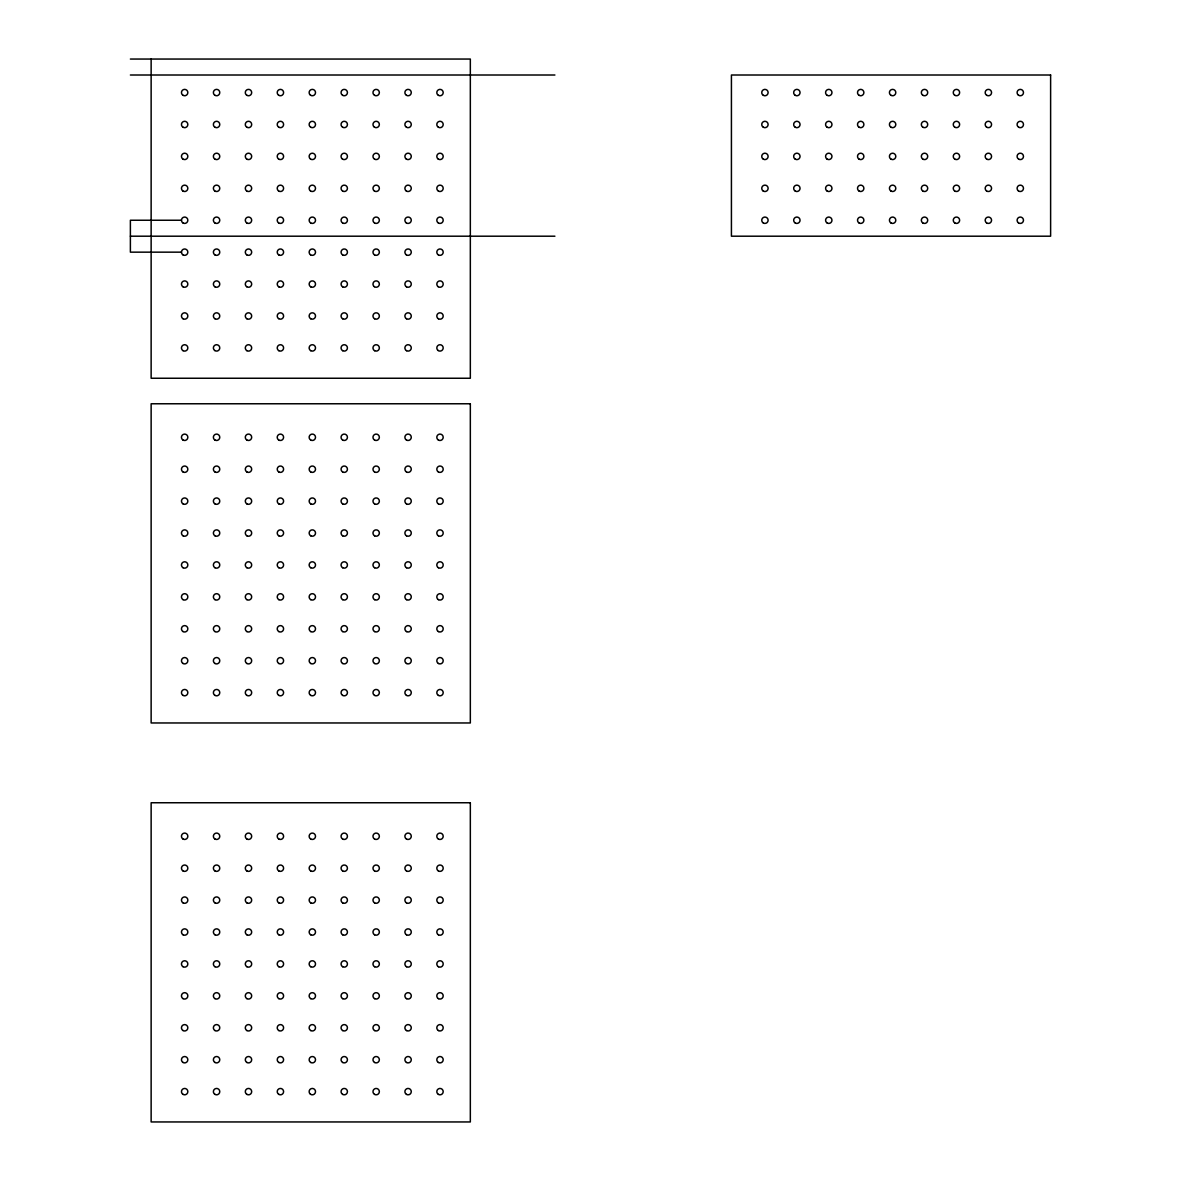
<?xml version="1.0" encoding="UTF-8"?>
<svg xmlns="http://www.w3.org/2000/svg" width="1181" height="1181" viewBox="0 0 1181 1181"><rect width="100%" height="100%" fill="white"/><g stroke="black" fill="none" stroke-linecap="round" stroke-linejoin="round"><path stroke-width="1.5" d="M130.382 59.05L470.333 59.05L470.333 378.245L151.138 378.245L151.138 59.05M130.382 75.008L554.908 75.008M181.461 220.242L130.382 220.242L130.382 252.158L181.461 252.158M130.382 236.2L554.908 236.2M1050.618 75.008L731.423 75.008L731.423 236.2L1050.618 236.2L1050.618 75.008M470.333 403.769L151.138 403.769L151.138 722.964L470.333 722.964L470.333 403.769M470.333 802.755L151.138 802.755L151.138 1121.95L470.333 1121.95L470.333 802.755M763.339 95.336A3.189 3.189 0 0 0 768.122 92.561A3.189 3.189 0 0 0 763.339 89.8A3.189 3.189 0 0 0 763.339 95.336M795.256 95.336A3.189 3.189 0 0 0 800.054 92.561A3.189 3.189 0 0 0 795.256 89.8A3.189 3.189 0 0 0 795.256 95.336M827.172 95.336A3.189 3.189 0 0 0 831.97 92.561A3.189 3.189 0 0 0 827.172 89.8A3.189 3.189 0 0 0 827.172 95.336M922.686 95.174A3.189 3.189 0 0 0 927.705 92.856A3.189 3.189 0 0 0 923.188 89.667A3.189 3.189 0 0 0 922.686 95.174M890.769 95.174A3.189 3.189 0 0 0 895.788 92.856A3.189 3.189 0 0 0 891.271 89.667A3.189 3.189 0 0 0 890.769 95.174M859.104 95.336A3.189 3.189 0 0 0 863.887 92.561A3.189 3.189 0 0 0 859.104 89.8A3.189 3.189 0 0 0 859.104 95.336M954.617 95.174A3.189 3.189 0 0 0 959.622 92.856A3.189 3.189 0 0 0 955.104 89.667A3.189 3.189 0 0 0 954.617 95.174M986.77 95.336A3.189 3.189 0 0 0 991.568 92.561A3.189 3.189 0 0 0 986.77 89.8A3.189 3.189 0 0 0 986.77 95.336M1018.45 95.174A3.189 3.189 0 0 0 1023.469 92.856A3.189 3.189 0 0 0 1018.952 89.667A3.189 3.189 0 0 0 1018.45 95.174M1018.686 127.253A3.189 3.189 0 0 0 1023.484 124.477A3.189 3.189 0 0 0 1018.686 121.717A3.189 3.189 0 0 0 1018.686 127.253M986.534 127.09A3.189 3.189 0 0 0 991.553 124.773A3.189 3.189 0 0 0 987.021 121.584A3.189 3.189 0 0 0 986.534 127.09M954.617 127.09A3.189 3.189 0 0 0 959.622 124.773A3.189 3.189 0 0 0 955.104 121.584A3.189 3.189 0 0 0 954.617 127.09M859.104 127.253A3.189 3.189 0 0 0 863.887 124.477A3.189 3.189 0 0 0 859.104 121.717A3.189 3.189 0 0 0 859.104 127.253M891.02 127.253A3.189 3.189 0 0 0 895.803 124.477A3.189 3.189 0 0 0 891.02 121.717A3.189 3.189 0 0 0 891.02 127.253M922.686 127.09A3.189 3.189 0 0 0 927.705 124.773A3.189 3.189 0 0 0 923.188 121.584A3.189 3.189 0 0 0 922.686 127.09M827.172 127.253A3.189 3.189 0 0 0 831.97 124.477A3.189 3.189 0 0 0 827.172 121.717A3.189 3.189 0 0 0 827.172 127.253M795.256 127.253A3.189 3.189 0 0 0 800.054 124.477A3.189 3.189 0 0 0 795.256 121.717A3.189 3.189 0 0 0 795.256 127.253M763.339 127.253A3.189 3.189 0 0 0 768.122 124.477A3.189 3.189 0 0 0 763.339 121.717A3.189 3.189 0 0 0 763.339 127.253M763.103 190.938A3.189 3.189 0 0 0 768.122 188.606A3.189 3.189 0 0 0 763.59 185.432A3.189 3.189 0 0 0 763.103 190.938M795.256 191.086A3.189 3.189 0 0 0 800.054 188.325A3.189 3.189 0 0 0 795.256 185.565A3.189 3.189 0 0 0 795.256 191.086M827.172 191.086A3.189 3.189 0 0 0 831.97 188.325A3.189 3.189 0 0 0 827.172 185.565A3.189 3.189 0 0 0 827.172 191.086M922.686 190.938A3.189 3.189 0 0 0 927.705 188.606A3.189 3.189 0 0 0 923.188 185.432A3.189 3.189 0 0 0 922.686 190.938M891.02 191.086A3.189 3.189 0 0 0 895.803 188.325A3.189 3.189 0 0 0 891.02 185.565A3.189 3.189 0 0 0 891.02 191.086M859.104 191.086A3.189 3.189 0 0 0 863.887 188.325A3.189 3.189 0 0 0 859.104 185.565A3.189 3.189 0 0 0 859.104 191.086M954.617 190.938A3.189 3.189 0 0 0 959.622 188.606A3.189 3.189 0 0 0 955.104 185.432A3.189 3.189 0 0 0 954.617 190.938M986.534 190.938A3.189 3.189 0 0 0 991.553 188.606A3.189 3.189 0 0 0 987.021 185.432A3.189 3.189 0 0 0 986.534 190.938M1018.45 190.938A3.189 3.189 0 0 0 1023.469 188.606A3.189 3.189 0 0 0 1018.952 185.432A3.189 3.189 0 0 0 1018.45 190.938M1018.686 159.169A3.189 3.189 0 0 0 1023.484 156.409A3.189 3.189 0 0 0 1018.686 153.633A3.189 3.189 0 0 0 1018.686 159.169M986.77 159.169A3.189 3.189 0 0 0 991.568 156.409A3.189 3.189 0 0 0 986.77 153.633A3.189 3.189 0 0 0 986.77 159.169M954.853 159.169A3.189 3.189 0 0 0 959.636 156.409A3.189 3.189 0 0 0 954.853 153.633A3.189 3.189 0 0 0 954.853 159.169M859.104 159.169A3.189 3.189 0 0 0 863.887 156.409A3.189 3.189 0 0 0 859.104 153.633A3.189 3.189 0 0 0 859.104 159.169M891.02 159.169A3.189 3.189 0 0 0 895.803 156.409A3.189 3.189 0 0 0 891.02 153.633A3.189 3.189 0 0 0 891.02 159.169M922.686 159.007A3.189 3.189 0 0 0 927.705 156.689A3.189 3.189 0 0 0 923.188 153.5A3.189 3.189 0 0 0 922.686 159.007M826.936 159.007A3.189 3.189 0 0 0 831.955 156.689A3.189 3.189 0 0 0 827.438 153.5A3.189 3.189 0 0 0 826.936 159.007M795.256 159.169A3.189 3.189 0 0 0 800.054 156.409A3.189 3.189 0 0 0 795.256 153.633A3.189 3.189 0 0 0 795.256 159.169M763.339 159.169A3.189 3.189 0 0 0 768.122 156.409A3.189 3.189 0 0 0 763.339 153.633A3.189 3.189 0 0 0 763.339 159.169M1018.45 222.855A3.189 3.189 0 0 0 1023.469 220.522A3.189 3.189 0 0 0 1018.952 217.348A3.189 3.189 0 0 0 1018.45 222.855M986.534 222.855A3.189 3.189 0 0 0 991.553 220.522A3.189 3.189 0 0 0 987.021 217.348A3.189 3.189 0 0 0 986.534 222.855M954.853 223.002A3.189 3.189 0 0 0 959.636 220.242A3.189 3.189 0 0 0 954.853 217.481A3.189 3.189 0 0 0 954.853 223.002M859.104 223.002A3.189 3.189 0 0 0 863.887 220.242A3.189 3.189 0 0 0 859.104 217.481A3.189 3.189 0 0 0 859.104 223.002M891.02 223.002A3.189 3.189 0 0 0 895.803 220.242A3.189 3.189 0 0 0 891.02 217.481A3.189 3.189 0 0 0 891.02 223.002M922.686 222.855A3.189 3.189 0 0 0 927.705 220.522A3.189 3.189 0 0 0 923.188 217.348A3.189 3.189 0 0 0 922.686 222.855M827.172 223.002A3.189 3.189 0 0 0 831.97 220.242A3.189 3.189 0 0 0 827.172 217.481A3.189 3.189 0 0 0 827.172 223.002M795.256 223.002A3.189 3.189 0 0 0 800.054 220.242A3.189 3.189 0 0 0 795.256 217.481A3.189 3.189 0 0 0 795.256 223.002M763.339 223.002A3.189 3.189 0 0 0 768.122 220.242A3.189 3.189 0 0 0 763.339 217.481A3.189 3.189 0 0 0 763.339 223.002M182.819 95.174A3.189 3.189 0 0 0 187.823 92.856A3.189 3.189 0 0 0 183.306 89.667A3.189 3.189 0 0 0 182.819 95.174M214.735 95.174A3.189 3.189 0 0 0 219.755 92.856A3.189 3.189 0 0 0 215.222 89.667A3.189 3.189 0 0 0 214.735 95.174M246.888 95.336A3.189 3.189 0 0 0 251.686 92.561A3.189 3.189 0 0 0 246.888 89.8A3.189 3.189 0 0 0 246.888 95.336M342.652 95.336A3.189 3.189 0 0 0 347.435 92.561A3.189 3.189 0 0 0 342.652 89.8A3.189 3.189 0 0 0 342.652 95.336M310.485 95.174A3.189 3.189 0 0 0 315.504 92.856A3.189 3.189 0 0 0 310.987 89.667A3.189 3.189 0 0 0 310.485 95.174M278.568 95.174A3.189 3.189 0 0 0 283.588 92.856A3.189 3.189 0 0 0 279.07 89.667A3.189 3.189 0 0 0 278.568 95.174M374.569 95.336A3.189 3.189 0 0 0 379.352 92.561A3.189 3.189 0 0 0 374.569 89.8A3.189 3.189 0 0 0 374.569 95.336M406.485 95.336A3.189 3.189 0 0 0 411.283 92.561A3.189 3.189 0 0 0 406.485 89.8A3.189 3.189 0 0 0 406.485 95.336M438.402 95.336A3.189 3.189 0 0 0 443.2 92.561A3.189 3.189 0 0 0 438.402 89.8A3.189 3.189 0 0 0 438.402 95.336M438.402 127.253A3.189 3.189 0 0 0 443.2 124.477A3.189 3.189 0 0 0 438.402 121.717A3.189 3.189 0 0 0 438.402 127.253M406.485 127.253A3.189 3.189 0 0 0 411.283 124.477A3.189 3.189 0 0 0 406.485 121.717A3.189 3.189 0 0 0 406.485 127.253M374.333 127.09A3.189 3.189 0 0 0 379.337 124.773A3.189 3.189 0 0 0 374.82 121.584A3.189 3.189 0 0 0 374.333 127.09M278.819 127.253A3.189 3.189 0 0 0 283.602 124.477A3.189 3.189 0 0 0 278.819 121.717A3.189 3.189 0 0 0 278.819 127.253M310.736 127.253A3.189 3.189 0 0 0 315.519 124.477A3.189 3.189 0 0 0 310.736 121.717A3.189 3.189 0 0 0 310.736 127.253M342.652 127.253A3.189 3.189 0 0 0 347.435 124.477A3.189 3.189 0 0 0 342.652 121.717A3.189 3.189 0 0 0 342.652 127.253M246.888 127.253A3.189 3.189 0 0 0 251.686 124.477A3.189 3.189 0 0 0 246.888 121.717A3.189 3.189 0 0 0 246.888 127.253M214.972 127.253A3.189 3.189 0 0 0 219.769 124.477A3.189 3.189 0 0 0 214.972 121.717A3.189 3.189 0 0 0 214.972 127.253M183.055 127.253A3.189 3.189 0 0 0 187.838 124.477A3.189 3.189 0 0 0 183.055 121.717A3.189 3.189 0 0 0 183.055 127.253M182.819 190.938A3.189 3.189 0 0 0 187.823 188.606A3.189 3.189 0 0 0 183.306 185.432A3.189 3.189 0 0 0 182.819 190.938M214.735 190.938A3.189 3.189 0 0 0 219.755 188.606A3.189 3.189 0 0 0 215.222 185.432A3.189 3.189 0 0 0 214.735 190.938M246.652 190.938A3.189 3.189 0 0 0 251.671 188.606A3.189 3.189 0 0 0 247.154 185.432A3.189 3.189 0 0 0 246.652 190.938M342.652 191.086A3.189 3.189 0 0 0 347.435 188.325A3.189 3.189 0 0 0 342.652 185.565A3.189 3.189 0 0 0 342.652 191.086M310.485 190.938A3.189 3.189 0 0 0 315.504 188.606A3.189 3.189 0 0 0 310.987 185.432A3.189 3.189 0 0 0 310.485 190.938M278.568 190.938A3.189 3.189 0 0 0 283.588 188.606A3.189 3.189 0 0 0 279.07 185.432A3.189 3.189 0 0 0 278.568 190.938M374.333 190.938A3.189 3.189 0 0 0 379.337 188.606A3.189 3.189 0 0 0 374.82 185.432A3.189 3.189 0 0 0 374.333 190.938M406.249 190.938A3.189 3.189 0 0 0 411.268 188.606A3.189 3.189 0 0 0 406.736 185.432A3.189 3.189 0 0 0 406.249 190.938M438.402 191.086A3.189 3.189 0 0 0 443.2 188.325A3.189 3.189 0 0 0 438.402 185.565A3.189 3.189 0 0 0 438.402 191.086M438.166 159.007A3.189 3.189 0 0 0 443.185 156.689A3.189 3.189 0 0 0 438.668 153.5A3.189 3.189 0 0 0 438.166 159.007M406.249 159.007A3.189 3.189 0 0 0 411.268 156.689A3.189 3.189 0 0 0 406.736 153.5A3.189 3.189 0 0 0 406.249 159.007M374.569 159.169A3.189 3.189 0 0 0 379.352 156.409A3.189 3.189 0 0 0 374.569 153.633A3.189 3.189 0 0 0 374.569 159.169M278.568 159.007A3.189 3.189 0 0 0 283.588 156.689A3.189 3.189 0 0 0 279.07 153.5A3.189 3.189 0 0 0 278.568 159.007M310.485 159.007A3.189 3.189 0 0 0 315.504 156.689A3.189 3.189 0 0 0 310.987 153.5A3.189 3.189 0 0 0 310.485 159.007M342.401 159.007A3.189 3.189 0 0 0 347.421 156.689A3.189 3.189 0 0 0 342.903 153.5A3.189 3.189 0 0 0 342.401 159.007M246.652 159.007A3.189 3.189 0 0 0 251.671 156.689A3.189 3.189 0 0 0 247.154 153.5A3.189 3.189 0 0 0 246.652 159.007M214.972 159.169A3.189 3.189 0 0 0 219.769 156.409A3.189 3.189 0 0 0 214.972 153.633A3.189 3.189 0 0 0 214.972 159.169M182.819 159.007A3.189 3.189 0 0 0 187.823 156.689A3.189 3.189 0 0 0 183.306 153.5A3.189 3.189 0 0 0 182.819 159.007M438.402 223.002A3.189 3.189 0 0 0 443.2 220.242A3.189 3.189 0 0 0 438.402 217.481A3.189 3.189 0 0 0 438.402 223.002M406.249 222.855A3.189 3.189 0 0 0 411.268 220.522A3.189 3.189 0 0 0 406.736 217.348A3.189 3.189 0 0 0 406.249 222.855M374.569 223.002A3.189 3.189 0 0 0 379.352 220.242A3.189 3.189 0 0 0 374.569 217.481A3.189 3.189 0 0 0 374.569 223.002M278.568 222.855A3.189 3.189 0 0 0 283.588 220.522A3.189 3.189 0 0 0 279.07 217.348A3.189 3.189 0 0 0 278.568 222.855M310.736 223.002A3.189 3.189 0 0 0 315.519 220.242A3.189 3.189 0 0 0 310.736 217.481A3.189 3.189 0 0 0 310.736 223.002M342.652 223.002A3.189 3.189 0 0 0 347.435 220.242A3.189 3.189 0 0 0 342.652 217.481A3.189 3.189 0 0 0 342.652 223.002M246.652 222.855A3.189 3.189 0 0 0 251.671 220.522A3.189 3.189 0 0 0 247.154 217.348A3.189 3.189 0 0 0 246.652 222.855M214.735 222.855A3.189 3.189 0 0 0 219.755 220.522A3.189 3.189 0 0 0 215.222 217.348A3.189 3.189 0 0 0 214.735 222.855M183.055 223.002A3.189 3.189 0 0 0 187.838 220.242A3.189 3.189 0 0 0 183.055 217.481A3.189 3.189 0 0 0 183.055 223.002M183.055 286.835A3.189 3.189 0 0 0 187.838 284.075A3.189 3.189 0 0 0 183.055 281.314A3.189 3.189 0 0 0 183.055 286.835M214.972 286.835A3.189 3.189 0 0 0 219.769 284.075A3.189 3.189 0 0 0 214.972 281.314A3.189 3.189 0 0 0 214.972 286.835M246.652 286.688A3.189 3.189 0 0 0 251.671 284.37A3.189 3.189 0 0 0 247.154 281.181A3.189 3.189 0 0 0 246.652 286.688M342.652 286.835A3.189 3.189 0 0 0 347.435 284.075A3.189 3.189 0 0 0 342.652 281.314A3.189 3.189 0 0 0 342.652 286.835M310.736 286.835A3.189 3.189 0 0 0 315.519 284.075A3.189 3.189 0 0 0 310.736 281.314A3.189 3.189 0 0 0 310.736 286.835M278.819 286.835A3.189 3.189 0 0 0 283.602 284.075A3.189 3.189 0 0 0 278.819 281.314A3.189 3.189 0 0 0 278.819 286.835M374.333 286.688A3.189 3.189 0 0 0 379.337 284.37A3.189 3.189 0 0 0 374.82 281.181A3.189 3.189 0 0 0 374.333 286.688M406.485 286.835A3.189 3.189 0 0 0 411.283 284.075A3.189 3.189 0 0 0 406.485 281.314A3.189 3.189 0 0 0 406.485 286.835M438.166 286.688A3.189 3.189 0 0 0 443.185 284.37A3.189 3.189 0 0 0 438.668 281.181A3.189 3.189 0 0 0 438.166 286.688M438.402 318.767A3.189 3.189 0 0 0 443.2 315.991A3.189 3.189 0 0 0 438.402 313.231A3.189 3.189 0 0 0 438.402 318.767M406.485 318.767A3.189 3.189 0 0 0 411.283 315.991A3.189 3.189 0 0 0 406.485 313.231A3.189 3.189 0 0 0 406.485 318.767M374.569 318.767A3.189 3.189 0 0 0 379.352 315.991A3.189 3.189 0 0 0 374.569 313.231A3.189 3.189 0 0 0 374.569 318.767M278.568 318.604A3.189 3.189 0 0 0 283.588 316.287A3.189 3.189 0 0 0 279.07 313.098A3.189 3.189 0 0 0 278.568 318.604M310.736 318.767A3.189 3.189 0 0 0 315.519 315.991A3.189 3.189 0 0 0 310.736 313.231A3.189 3.189 0 0 0 310.736 318.767M342.652 318.767A3.189 3.189 0 0 0 347.435 315.991A3.189 3.189 0 0 0 342.652 313.231A3.189 3.189 0 0 0 342.652 318.767M246.888 318.767A3.189 3.189 0 0 0 251.686 315.991A3.189 3.189 0 0 0 246.888 313.231A3.189 3.189 0 0 0 246.888 318.767M214.972 318.767A3.189 3.189 0 0 0 219.769 315.991A3.189 3.189 0 0 0 214.972 313.231A3.189 3.189 0 0 0 214.972 318.767M183.055 318.767A3.189 3.189 0 0 0 187.838 315.991A3.189 3.189 0 0 0 183.055 313.231A3.189 3.189 0 0 0 183.055 318.767M183.055 254.919A3.189 3.189 0 0 0 187.838 252.158A3.189 3.189 0 0 0 183.055 249.398A3.189 3.189 0 0 0 183.055 254.919M214.972 254.919A3.189 3.189 0 0 0 219.769 252.158A3.189 3.189 0 0 0 214.972 249.398A3.189 3.189 0 0 0 214.972 254.919M246.652 254.771A3.189 3.189 0 0 0 251.671 252.454A3.189 3.189 0 0 0 247.154 249.265A3.189 3.189 0 0 0 246.652 254.771M342.652 254.919A3.189 3.189 0 0 0 347.435 252.158A3.189 3.189 0 0 0 342.652 249.398A3.189 3.189 0 0 0 342.652 254.919M310.485 254.771A3.189 3.189 0 0 0 315.504 252.454A3.189 3.189 0 0 0 310.987 249.265A3.189 3.189 0 0 0 310.485 254.771M278.819 254.919A3.189 3.189 0 0 0 283.602 252.158A3.189 3.189 0 0 0 278.819 249.398A3.189 3.189 0 0 0 278.819 254.919M374.569 254.919A3.189 3.189 0 0 0 379.352 252.158A3.189 3.189 0 0 0 374.569 249.398A3.189 3.189 0 0 0 374.569 254.919M406.249 254.771A3.189 3.189 0 0 0 411.268 252.454A3.189 3.189 0 0 0 406.736 249.265A3.189 3.189 0 0 0 406.249 254.771M438.402 254.919A3.189 3.189 0 0 0 443.2 252.158A3.189 3.189 0 0 0 438.402 249.398A3.189 3.189 0 0 0 438.402 254.919M183.055 350.683A3.189 3.189 0 0 0 187.838 347.923A3.189 3.189 0 0 0 183.055 345.147A3.189 3.189 0 0 0 183.055 350.683M214.735 350.521A3.189 3.189 0 0 0 219.755 348.203A3.189 3.189 0 0 0 215.222 345.014A3.189 3.189 0 0 0 214.735 350.521M246.888 350.683A3.189 3.189 0 0 0 251.686 347.923A3.189 3.189 0 0 0 246.888 345.147A3.189 3.189 0 0 0 246.888 350.683M342.652 350.683A3.189 3.189 0 0 0 347.435 347.923A3.189 3.189 0 0 0 342.652 345.147A3.189 3.189 0 0 0 342.652 350.683M310.736 350.683A3.189 3.189 0 0 0 315.519 347.923A3.189 3.189 0 0 0 310.736 345.147A3.189 3.189 0 0 0 310.736 350.683M278.819 350.683A3.189 3.189 0 0 0 283.602 347.923A3.189 3.189 0 0 0 278.819 345.147A3.189 3.189 0 0 0 278.819 350.683M374.569 350.683A3.189 3.189 0 0 0 379.352 347.923A3.189 3.189 0 0 0 374.569 345.147A3.189 3.189 0 0 0 374.569 350.683M406.485 350.683A3.189 3.189 0 0 0 411.283 347.923A3.189 3.189 0 0 0 406.485 345.147A3.189 3.189 0 0 0 406.485 350.683M438.166 350.521A3.189 3.189 0 0 0 443.185 348.203A3.189 3.189 0 0 0 438.668 345.014A3.189 3.189 0 0 0 438.166 350.521M182.863 439.937A3.189 3.189 0 0 0 187.838 437.516A3.189 3.189 0 0 0 183.262 434.416A3.189 3.189 0 0 0 182.863 439.937M214.972 440.055A3.189 3.189 0 0 0 219.769 437.295A3.189 3.189 0 0 0 214.972 434.519A3.189 3.189 0 0 0 214.972 440.055M246.888 440.055A3.189 3.189 0 0 0 251.686 437.295A3.189 3.189 0 0 0 246.888 434.519A3.189 3.189 0 0 0 246.888 440.055M342.652 440.055A3.189 3.189 0 0 0 347.435 437.295A3.189 3.189 0 0 0 342.652 434.519A3.189 3.189 0 0 0 342.652 440.055M310.736 440.055A3.189 3.189 0 0 0 315.519 437.295A3.189 3.189 0 0 0 310.736 434.519A3.189 3.189 0 0 0 310.736 440.055M278.613 439.937A3.189 3.189 0 0 0 283.588 437.516A3.189 3.189 0 0 0 279.011 434.416A3.189 3.189 0 0 0 278.613 439.937M374.569 440.055A3.189 3.189 0 0 0 379.352 437.295A3.189 3.189 0 0 0 374.569 434.519A3.189 3.189 0 0 0 374.569 440.055M406.485 440.055A3.189 3.189 0 0 0 411.283 437.295A3.189 3.189 0 0 0 406.485 434.519A3.189 3.189 0 0 0 406.485 440.055M438.402 440.055A3.189 3.189 0 0 0 443.2 437.295A3.189 3.189 0 0 0 438.402 434.519A3.189 3.189 0 0 0 438.402 440.055M438.402 471.972A3.189 3.189 0 0 0 443.2 469.211A3.189 3.189 0 0 0 438.402 466.451A3.189 3.189 0 0 0 438.402 471.972M406.485 471.972A3.189 3.189 0 0 0 411.283 469.211A3.189 3.189 0 0 0 406.485 466.451A3.189 3.189 0 0 0 406.485 471.972M374.569 471.972A3.189 3.189 0 0 0 379.352 469.211A3.189 3.189 0 0 0 374.569 466.451A3.189 3.189 0 0 0 374.569 471.972M278.819 471.972A3.189 3.189 0 0 0 283.602 469.211A3.189 3.189 0 0 0 278.819 466.451A3.189 3.189 0 0 0 278.819 471.972M310.736 471.972A3.189 3.189 0 0 0 315.519 469.211A3.189 3.189 0 0 0 310.736 466.451A3.189 3.189 0 0 0 310.736 471.972M342.652 471.972A3.189 3.189 0 0 0 347.435 469.211A3.189 3.189 0 0 0 342.652 466.451A3.189 3.189 0 0 0 342.652 471.972M246.888 471.972A3.189 3.189 0 0 0 251.686 469.211A3.189 3.189 0 0 0 246.888 466.451A3.189 3.189 0 0 0 246.888 471.972M214.972 471.972A3.189 3.189 0 0 0 219.769 469.211A3.189 3.189 0 0 0 214.972 466.451A3.189 3.189 0 0 0 214.972 471.972M183.055 471.972A3.189 3.189 0 0 0 187.838 469.211A3.189 3.189 0 0 0 183.055 466.451A3.189 3.189 0 0 0 183.055 471.972M183.055 535.805A3.189 3.189 0 0 0 187.838 533.044A3.189 3.189 0 0 0 183.055 530.284A3.189 3.189 0 0 0 183.055 535.805M214.972 535.805A3.189 3.189 0 0 0 219.769 533.044A3.189 3.189 0 0 0 214.972 530.284A3.189 3.189 0 0 0 214.972 535.805M246.888 535.805A3.189 3.189 0 0 0 251.686 533.044A3.189 3.189 0 0 0 246.888 530.284A3.189 3.189 0 0 0 246.888 535.805M342.652 535.805A3.189 3.189 0 0 0 347.435 533.044A3.189 3.189 0 0 0 342.652 530.284A3.189 3.189 0 0 0 342.652 535.805M310.736 535.805A3.189 3.189 0 0 0 315.519 533.044A3.189 3.189 0 0 0 310.736 530.284A3.189 3.189 0 0 0 310.736 535.805M278.819 535.805A3.189 3.189 0 0 0 283.602 533.044A3.189 3.189 0 0 0 278.819 530.284A3.189 3.189 0 0 0 278.819 535.805M374.569 535.805A3.189 3.189 0 0 0 379.352 533.044A3.189 3.189 0 0 0 374.569 530.284A3.189 3.189 0 0 0 374.569 535.805M406.485 535.805A3.189 3.189 0 0 0 411.283 533.044A3.189 3.189 0 0 0 406.485 530.284A3.189 3.189 0 0 0 406.485 535.805M438.402 535.805A3.189 3.189 0 0 0 443.2 533.044A3.189 3.189 0 0 0 438.402 530.284A3.189 3.189 0 0 0 438.402 535.805M438.402 503.888A3.189 3.189 0 0 0 443.2 501.128A3.189 3.189 0 0 0 438.402 498.367A3.189 3.189 0 0 0 438.402 503.888M406.485 503.888A3.189 3.189 0 0 0 411.283 501.128A3.189 3.189 0 0 0 406.485 498.367A3.189 3.189 0 0 0 406.485 503.888M374.569 503.888A3.189 3.189 0 0 0 379.352 501.128A3.189 3.189 0 0 0 374.569 498.367A3.189 3.189 0 0 0 374.569 503.888M278.819 503.888A3.189 3.189 0 0 0 283.602 501.128A3.189 3.189 0 0 0 278.819 498.367A3.189 3.189 0 0 0 278.819 503.888M310.736 503.888A3.189 3.189 0 0 0 315.519 501.128A3.189 3.189 0 0 0 310.736 498.367A3.189 3.189 0 0 0 310.736 503.888M342.652 503.888A3.189 3.189 0 0 0 347.435 501.128A3.189 3.189 0 0 0 342.652 498.367A3.189 3.189 0 0 0 342.652 503.888M246.888 503.888A3.189 3.189 0 0 0 251.686 501.128A3.189 3.189 0 0 0 246.888 498.367A3.189 3.189 0 0 0 246.888 503.888M214.972 503.888A3.189 3.189 0 0 0 219.769 501.128A3.189 3.189 0 0 0 214.972 498.367A3.189 3.189 0 0 0 214.972 503.888M183.055 503.888A3.189 3.189 0 0 0 187.838 501.128A3.189 3.189 0 0 0 183.055 498.367A3.189 3.189 0 0 0 183.055 503.888M183.055 631.569A3.189 3.189 0 0 0 187.838 628.809A3.189 3.189 0 0 0 183.055 626.033A3.189 3.189 0 0 0 183.055 631.569M214.972 631.569A3.189 3.189 0 0 0 219.769 628.809A3.189 3.189 0 0 0 214.972 626.033A3.189 3.189 0 0 0 214.972 631.569M246.888 631.569A3.189 3.189 0 0 0 251.686 628.809A3.189 3.189 0 0 0 246.888 626.033A3.189 3.189 0 0 0 246.888 631.569M342.652 631.569A3.189 3.189 0 0 0 347.435 628.809A3.189 3.189 0 0 0 342.652 626.033A3.189 3.189 0 0 0 342.652 631.569M310.736 631.569A3.189 3.189 0 0 0 315.519 628.809A3.189 3.189 0 0 0 310.736 626.033A3.189 3.189 0 0 0 310.736 631.569M278.819 631.569A3.189 3.189 0 0 0 283.602 628.809A3.189 3.189 0 0 0 278.819 626.033A3.189 3.189 0 0 0 278.819 631.569M374.569 631.569A3.189 3.189 0 0 0 379.352 628.809A3.189 3.189 0 0 0 374.569 626.033A3.189 3.189 0 0 0 374.569 631.569M406.485 631.569A3.189 3.189 0 0 0 411.283 628.809A3.189 3.189 0 0 0 406.485 626.033A3.189 3.189 0 0 0 406.485 631.569M438.402 631.569A3.189 3.189 0 0 0 443.2 628.809A3.189 3.189 0 0 0 438.402 626.033A3.189 3.189 0 0 0 438.402 631.569M438.402 663.486A3.189 3.189 0 0 0 443.2 660.725A3.189 3.189 0 0 0 438.402 657.965A3.189 3.189 0 0 0 438.402 663.486M406.485 663.486A3.189 3.189 0 0 0 411.283 660.725A3.189 3.189 0 0 0 406.485 657.965A3.189 3.189 0 0 0 406.485 663.486M374.569 663.486A3.189 3.189 0 0 0 379.352 660.725A3.189 3.189 0 0 0 374.569 657.965A3.189 3.189 0 0 0 374.569 663.486M278.819 663.486A3.189 3.189 0 0 0 283.602 660.725A3.189 3.189 0 0 0 278.819 657.965A3.189 3.189 0 0 0 278.819 663.486M310.736 663.486A3.189 3.189 0 0 0 315.519 660.725A3.189 3.189 0 0 0 310.736 657.965A3.189 3.189 0 0 0 310.736 663.486M342.652 663.486A3.189 3.189 0 0 0 347.435 660.725A3.189 3.189 0 0 0 342.652 657.965A3.189 3.189 0 0 0 342.652 663.486M246.888 663.486A3.189 3.189 0 0 0 251.686 660.725A3.189 3.189 0 0 0 246.888 657.965A3.189 3.189 0 0 0 246.888 663.486M214.972 663.486A3.189 3.189 0 0 0 219.769 660.725A3.189 3.189 0 0 0 214.972 657.965A3.189 3.189 0 0 0 214.972 663.486M183.055 663.486A3.189 3.189 0 0 0 187.838 660.725A3.189 3.189 0 0 0 183.055 657.965A3.189 3.189 0 0 0 183.055 663.486M183.055 599.653A3.189 3.189 0 0 0 187.838 596.877A3.189 3.189 0 0 0 183.055 594.117A3.189 3.189 0 0 0 183.055 599.653M214.972 599.653A3.189 3.189 0 0 0 219.769 596.877A3.189 3.189 0 0 0 214.972 594.117A3.189 3.189 0 0 0 214.972 599.653M246.888 599.653A3.189 3.189 0 0 0 251.686 596.877A3.189 3.189 0 0 0 246.888 594.117A3.189 3.189 0 0 0 246.888 599.653M342.652 599.653A3.189 3.189 0 0 0 347.435 596.877A3.189 3.189 0 0 0 342.652 594.117A3.189 3.189 0 0 0 342.652 599.653M310.736 599.653A3.189 3.189 0 0 0 315.519 596.877A3.189 3.189 0 0 0 310.736 594.117A3.189 3.189 0 0 0 310.736 599.653M278.819 599.653A3.189 3.189 0 0 0 283.602 596.877A3.189 3.189 0 0 0 278.819 594.117A3.189 3.189 0 0 0 278.819 599.653M374.569 599.653A3.189 3.189 0 0 0 379.352 596.877A3.189 3.189 0 0 0 374.569 594.117A3.189 3.189 0 0 0 374.569 599.653M406.485 599.653A3.189 3.189 0 0 0 411.283 596.877A3.189 3.189 0 0 0 406.485 594.117A3.189 3.189 0 0 0 406.485 599.653M438.402 599.653A3.189 3.189 0 0 0 443.2 596.877A3.189 3.189 0 0 0 438.402 594.117A3.189 3.189 0 0 0 438.402 599.653M438.402 567.736A3.189 3.189 0 0 0 443.2 564.961A3.189 3.189 0 0 0 438.402 562.2A3.189 3.189 0 0 0 438.402 567.736M406.485 567.736A3.189 3.189 0 0 0 411.283 564.961A3.189 3.189 0 0 0 406.485 562.2A3.189 3.189 0 0 0 406.485 567.736M374.569 567.736A3.189 3.189 0 0 0 379.352 564.961A3.189 3.189 0 0 0 374.569 562.2A3.189 3.189 0 0 0 374.569 567.736M278.819 567.736A3.189 3.189 0 0 0 283.602 564.961A3.189 3.189 0 0 0 278.819 562.2A3.189 3.189 0 0 0 278.819 567.736M310.736 567.736A3.189 3.189 0 0 0 315.519 564.961A3.189 3.189 0 0 0 310.736 562.2A3.189 3.189 0 0 0 310.736 567.736M342.652 567.736A3.189 3.189 0 0 0 347.435 564.961A3.189 3.189 0 0 0 342.652 562.2A3.189 3.189 0 0 0 342.652 567.736M246.888 567.736A3.189 3.189 0 0 0 251.686 564.961A3.189 3.189 0 0 0 246.888 562.2A3.189 3.189 0 0 0 246.888 567.736M214.972 567.736A3.189 3.189 0 0 0 219.769 564.961A3.189 3.189 0 0 0 214.972 562.2A3.189 3.189 0 0 0 214.972 567.736M183.055 567.736A3.189 3.189 0 0 0 187.838 564.961A3.189 3.189 0 0 0 183.055 562.2A3.189 3.189 0 0 0 183.055 567.736M183.055 695.402A3.189 3.189 0 0 0 187.838 692.642A3.189 3.189 0 0 0 183.055 689.881A3.189 3.189 0 0 0 183.055 695.402M214.972 695.402A3.189 3.189 0 0 0 219.769 692.642A3.189 3.189 0 0 0 214.972 689.881A3.189 3.189 0 0 0 214.972 695.402M246.888 695.402A3.189 3.189 0 0 0 251.686 692.642A3.189 3.189 0 0 0 246.888 689.881A3.189 3.189 0 0 0 246.888 695.402M342.652 695.402A3.189 3.189 0 0 0 347.435 692.642A3.189 3.189 0 0 0 342.652 689.881A3.189 3.189 0 0 0 342.652 695.402M310.736 695.402A3.189 3.189 0 0 0 315.519 692.642A3.189 3.189 0 0 0 310.736 689.881A3.189 3.189 0 0 0 310.736 695.402M278.819 695.402A3.189 3.189 0 0 0 283.602 692.642A3.189 3.189 0 0 0 278.819 689.881A3.189 3.189 0 0 0 278.819 695.402M374.569 695.402A3.189 3.189 0 0 0 379.352 692.642A3.189 3.189 0 0 0 374.569 689.881A3.189 3.189 0 0 0 374.569 695.402M406.485 695.402A3.189 3.189 0 0 0 411.283 692.642A3.189 3.189 0 0 0 406.485 689.881A3.189 3.189 0 0 0 406.485 695.402M438.402 695.402A3.189 3.189 0 0 0 443.2 692.642A3.189 3.189 0 0 0 438.402 689.881A3.189 3.189 0 0 0 438.402 695.402M183.055 839.041A3.189 3.189 0 0 0 187.838 836.281A3.189 3.189 0 0 0 183.055 833.506A3.189 3.189 0 0 0 183.055 839.041M214.972 839.041A3.189 3.189 0 0 0 219.769 836.281A3.189 3.189 0 0 0 214.972 833.506A3.189 3.189 0 0 0 214.972 839.041M246.888 839.041A3.189 3.189 0 0 0 251.686 836.281A3.189 3.189 0 0 0 246.888 833.506A3.189 3.189 0 0 0 246.888 839.041M342.652 839.041A3.189 3.189 0 0 0 347.435 836.281A3.189 3.189 0 0 0 342.652 833.506A3.189 3.189 0 0 0 342.652 839.041M310.736 839.041A3.189 3.189 0 0 0 315.519 836.281A3.189 3.189 0 0 0 310.736 833.506A3.189 3.189 0 0 0 310.736 839.041M278.819 839.041A3.189 3.189 0 0 0 283.602 836.281A3.189 3.189 0 0 0 278.819 833.506A3.189 3.189 0 0 0 278.819 839.041M374.569 839.041A3.189 3.189 0 0 0 379.352 836.281A3.189 3.189 0 0 0 374.569 833.506A3.189 3.189 0 0 0 374.569 839.041M406.485 839.041A3.189 3.189 0 0 0 411.283 836.281A3.189 3.189 0 0 0 406.485 833.506A3.189 3.189 0 0 0 406.485 839.041M438.402 839.041A3.189 3.189 0 0 0 443.2 836.281A3.189 3.189 0 0 0 438.402 833.506A3.189 3.189 0 0 0 438.402 839.041M438.402 870.958A3.189 3.189 0 0 0 443.2 868.197A3.189 3.189 0 0 0 438.402 865.437A3.189 3.189 0 0 0 438.402 870.958M406.485 870.958A3.189 3.189 0 0 0 411.283 868.197A3.189 3.189 0 0 0 406.485 865.437A3.189 3.189 0 0 0 406.485 870.958M374.569 870.958A3.189 3.189 0 0 0 379.352 868.197A3.189 3.189 0 0 0 374.569 865.437A3.189 3.189 0 0 0 374.569 870.958M278.819 870.958A3.189 3.189 0 0 0 283.602 868.197A3.189 3.189 0 0 0 278.819 865.437A3.189 3.189 0 0 0 278.819 870.958M310.736 870.958A3.189 3.189 0 0 0 315.519 868.197A3.189 3.189 0 0 0 310.736 865.437A3.189 3.189 0 0 0 310.736 870.958M342.652 870.958A3.189 3.189 0 0 0 347.435 868.197A3.189 3.189 0 0 0 342.652 865.437A3.189 3.189 0 0 0 342.652 870.958M246.888 870.958A3.189 3.189 0 0 0 251.686 868.197A3.189 3.189 0 0 0 246.888 865.437A3.189 3.189 0 0 0 246.888 870.958M214.972 870.958A3.189 3.189 0 0 0 219.769 868.197A3.189 3.189 0 0 0 214.972 865.437A3.189 3.189 0 0 0 214.972 870.958M183.055 870.958A3.189 3.189 0 0 0 187.838 868.197A3.189 3.189 0 0 0 183.055 865.437A3.189 3.189 0 0 0 183.055 870.958M183.055 934.791A3.189 3.189 0 0 0 187.838 932.03A3.189 3.189 0 0 0 183.055 929.27A3.189 3.189 0 0 0 183.055 934.791M214.972 934.791A3.189 3.189 0 0 0 219.769 932.03A3.189 3.189 0 0 0 214.972 929.27A3.189 3.189 0 0 0 214.972 934.791M246.888 934.791A3.189 3.189 0 0 0 251.686 932.03A3.189 3.189 0 0 0 246.888 929.27A3.189 3.189 0 0 0 246.888 934.791M342.652 934.791A3.189 3.189 0 0 0 347.435 932.03A3.189 3.189 0 0 0 342.652 929.27A3.189 3.189 0 0 0 342.652 934.791M310.736 934.791A3.189 3.189 0 0 0 315.519 932.03A3.189 3.189 0 0 0 310.736 929.27A3.189 3.189 0 0 0 310.736 934.791M278.819 934.791A3.189 3.189 0 0 0 283.602 932.03A3.189 3.189 0 0 0 278.819 929.27A3.189 3.189 0 0 0 278.819 934.791M374.569 934.791A3.189 3.189 0 0 0 379.352 932.03A3.189 3.189 0 0 0 374.569 929.27A3.189 3.189 0 0 0 374.569 934.791M406.485 934.791A3.189 3.189 0 0 0 411.283 932.03A3.189 3.189 0 0 0 406.485 929.27A3.189 3.189 0 0 0 406.485 934.791M438.402 934.791A3.189 3.189 0 0 0 443.2 932.03A3.189 3.189 0 0 0 438.402 929.27A3.189 3.189 0 0 0 438.402 934.791M438.402 902.875A3.189 3.189 0 0 0 443.2 900.114A3.189 3.189 0 0 0 438.402 897.353A3.189 3.189 0 0 0 438.402 902.875M406.485 902.875A3.189 3.189 0 0 0 411.283 900.114A3.189 3.189 0 0 0 406.485 897.353A3.189 3.189 0 0 0 406.485 902.875M374.569 902.875A3.189 3.189 0 0 0 379.352 900.114A3.189 3.189 0 0 0 374.569 897.353A3.189 3.189 0 0 0 374.569 902.875M278.819 902.875A3.189 3.189 0 0 0 283.602 900.114A3.189 3.189 0 0 0 278.819 897.353A3.189 3.189 0 0 0 278.819 902.875M310.736 902.875A3.189 3.189 0 0 0 315.519 900.114A3.189 3.189 0 0 0 310.736 897.353A3.189 3.189 0 0 0 310.736 902.875M342.652 902.875A3.189 3.189 0 0 0 347.435 900.114A3.189 3.189 0 0 0 342.652 897.353A3.189 3.189 0 0 0 342.652 902.875M246.888 902.875A3.189 3.189 0 0 0 251.686 900.114A3.189 3.189 0 0 0 246.888 897.353A3.189 3.189 0 0 0 246.888 902.875M214.972 902.875A3.189 3.189 0 0 0 219.769 900.114A3.189 3.189 0 0 0 214.972 897.353A3.189 3.189 0 0 0 214.972 902.875M183.055 902.875A3.189 3.189 0 0 0 187.838 900.114A3.189 3.189 0 0 0 183.055 897.353A3.189 3.189 0 0 0 183.055 902.875M183.055 1030.555A3.189 3.189 0 0 0 187.838 1027.795A3.189 3.189 0 0 0 183.055 1025.019A3.189 3.189 0 0 0 183.055 1030.555M214.972 1030.555A3.189 3.189 0 0 0 219.769 1027.795A3.189 3.189 0 0 0 214.972 1025.019A3.189 3.189 0 0 0 214.972 1030.555M246.888 1030.555A3.189 3.189 0 0 0 251.686 1027.795A3.189 3.189 0 0 0 246.888 1025.019A3.189 3.189 0 0 0 246.888 1030.555M342.652 1030.555A3.189 3.189 0 0 0 347.435 1027.795A3.189 3.189 0 0 0 342.652 1025.019A3.189 3.189 0 0 0 342.652 1030.555M310.736 1030.555A3.189 3.189 0 0 0 315.519 1027.795A3.189 3.189 0 0 0 310.736 1025.019A3.189 3.189 0 0 0 310.736 1030.555M278.819 1030.555A3.189 3.189 0 0 0 283.602 1027.795A3.189 3.189 0 0 0 278.819 1025.019A3.189 3.189 0 0 0 278.819 1030.555M374.569 1030.555A3.189 3.189 0 0 0 379.352 1027.795A3.189 3.189 0 0 0 374.569 1025.019A3.189 3.189 0 0 0 374.569 1030.555M406.485 1030.555A3.189 3.189 0 0 0 411.283 1027.795A3.189 3.189 0 0 0 406.485 1025.019A3.189 3.189 0 0 0 406.485 1030.555M438.402 1030.555A3.189 3.189 0 0 0 443.2 1027.795A3.189 3.189 0 0 0 438.402 1025.019A3.189 3.189 0 0 0 438.402 1030.555M438.402 1062.472A3.189 3.189 0 0 0 443.2 1059.711A3.189 3.189 0 0 0 438.402 1056.951A3.189 3.189 0 0 0 438.402 1062.472M406.485 1062.472A3.189 3.189 0 0 0 411.283 1059.711A3.189 3.189 0 0 0 406.485 1056.951A3.189 3.189 0 0 0 406.485 1062.472M374.569 1062.472A3.189 3.189 0 0 0 379.352 1059.711A3.189 3.189 0 0 0 374.569 1056.951A3.189 3.189 0 0 0 374.569 1062.472M278.819 1062.472A3.189 3.189 0 0 0 283.602 1059.711A3.189 3.189 0 0 0 278.819 1056.951A3.189 3.189 0 0 0 278.819 1062.472M310.736 1062.472A3.189 3.189 0 0 0 315.519 1059.711A3.189 3.189 0 0 0 310.736 1056.951A3.189 3.189 0 0 0 310.736 1062.472M342.652 1062.472A3.189 3.189 0 0 0 347.435 1059.711A3.189 3.189 0 0 0 342.652 1056.951A3.189 3.189 0 0 0 342.652 1062.472M246.888 1062.472A3.189 3.189 0 0 0 251.686 1059.711A3.189 3.189 0 0 0 246.888 1056.951A3.189 3.189 0 0 0 246.888 1062.472M214.972 1062.472A3.189 3.189 0 0 0 219.769 1059.711A3.189 3.189 0 0 0 214.972 1056.951A3.189 3.189 0 0 0 214.972 1062.472M183.055 1062.472A3.189 3.189 0 0 0 187.838 1059.711A3.189 3.189 0 0 0 183.055 1056.951A3.189 3.189 0 0 0 183.055 1062.472M183.055 998.639A3.189 3.189 0 0 0 187.838 995.863A3.189 3.189 0 0 0 183.055 993.103A3.189 3.189 0 0 0 183.055 998.639M214.972 998.639A3.189 3.189 0 0 0 219.769 995.863A3.189 3.189 0 0 0 214.972 993.103A3.189 3.189 0 0 0 214.972 998.639M246.888 998.639A3.189 3.189 0 0 0 251.686 995.863A3.189 3.189 0 0 0 246.888 993.103A3.189 3.189 0 0 0 246.888 998.639M342.652 998.639A3.189 3.189 0 0 0 347.435 995.863A3.189 3.189 0 0 0 342.652 993.103A3.189 3.189 0 0 0 342.652 998.639M310.736 998.639A3.189 3.189 0 0 0 315.519 995.863A3.189 3.189 0 0 0 310.736 993.103A3.189 3.189 0 0 0 310.736 998.639M278.819 998.639A3.189 3.189 0 0 0 283.602 995.863A3.189 3.189 0 0 0 278.819 993.103A3.189 3.189 0 0 0 278.819 998.639M374.569 998.639A3.189 3.189 0 0 0 379.352 995.863A3.189 3.189 0 0 0 374.569 993.103A3.189 3.189 0 0 0 374.569 998.639M406.485 998.639A3.189 3.189 0 0 0 411.283 995.863A3.189 3.189 0 0 0 406.485 993.103A3.189 3.189 0 0 0 406.485 998.639M438.402 998.639A3.189 3.189 0 0 0 443.2 995.863A3.189 3.189 0 0 0 438.402 993.103A3.189 3.189 0 0 0 438.402 998.639M438.402 966.722A3.189 3.189 0 0 0 443.2 963.947A3.189 3.189 0 0 0 438.402 961.186A3.189 3.189 0 0 0 438.402 966.722M406.485 966.722A3.189 3.189 0 0 0 411.283 963.947A3.189 3.189 0 0 0 406.485 961.186A3.189 3.189 0 0 0 406.485 966.722M374.569 966.722A3.189 3.189 0 0 0 379.352 963.947A3.189 3.189 0 0 0 374.569 961.186A3.189 3.189 0 0 0 374.569 966.722M278.819 966.722A3.189 3.189 0 0 0 283.602 963.947A3.189 3.189 0 0 0 278.819 961.186A3.189 3.189 0 0 0 278.819 966.722M310.736 966.722A3.189 3.189 0 0 0 315.519 963.947A3.189 3.189 0 0 0 310.736 961.186A3.189 3.189 0 0 0 310.736 966.722M342.652 966.722A3.189 3.189 0 0 0 347.435 963.947A3.189 3.189 0 0 0 342.652 961.186A3.189 3.189 0 0 0 342.652 966.722M246.888 966.722A3.189 3.189 0 0 0 251.686 963.947A3.189 3.189 0 0 0 246.888 961.186A3.189 3.189 0 0 0 246.888 966.722M214.972 966.722A3.189 3.189 0 0 0 219.769 963.947A3.189 3.189 0 0 0 214.972 961.186A3.189 3.189 0 0 0 214.972 966.722M183.055 966.722A3.189 3.189 0 0 0 187.838 963.947A3.189 3.189 0 0 0 183.055 961.186A3.189 3.189 0 0 0 183.055 966.722M183.055 1094.388A3.189 3.189 0 0 0 187.838 1091.628A3.189 3.189 0 0 0 183.055 1088.867A3.189 3.189 0 0 0 183.055 1094.388M214.972 1094.388A3.189 3.189 0 0 0 219.769 1091.628A3.189 3.189 0 0 0 214.972 1088.867A3.189 3.189 0 0 0 214.972 1094.388M246.888 1094.388A3.189 3.189 0 0 0 251.686 1091.628A3.189 3.189 0 0 0 246.888 1088.867A3.189 3.189 0 0 0 246.888 1094.388M342.652 1094.388A3.189 3.189 0 0 0 347.435 1091.628A3.189 3.189 0 0 0 342.652 1088.867A3.189 3.189 0 0 0 342.652 1094.388M310.485 1094.241A3.189 3.189 0 0 0 315.504 1091.908A3.189 3.189 0 0 0 310.987 1088.734A3.189 3.189 0 0 0 310.485 1094.241M278.819 1094.388A3.189 3.189 0 0 0 283.602 1091.628A3.189 3.189 0 0 0 278.819 1088.867A3.189 3.189 0 0 0 278.819 1094.388M374.569 1094.388A3.189 3.189 0 0 0 379.352 1091.628A3.189 3.189 0 0 0 374.569 1088.867A3.189 3.189 0 0 0 374.569 1094.388M406.485 1094.388A3.189 3.189 0 0 0 411.283 1091.628A3.189 3.189 0 0 0 406.485 1088.867A3.189 3.189 0 0 0 406.485 1094.388M438.402 1094.388A3.189 3.189 0 0 0 443.2 1091.628A3.189 3.189 0 0 0 438.402 1088.867A3.189 3.189 0 0 0 438.402 1094.388"/></g></svg>
